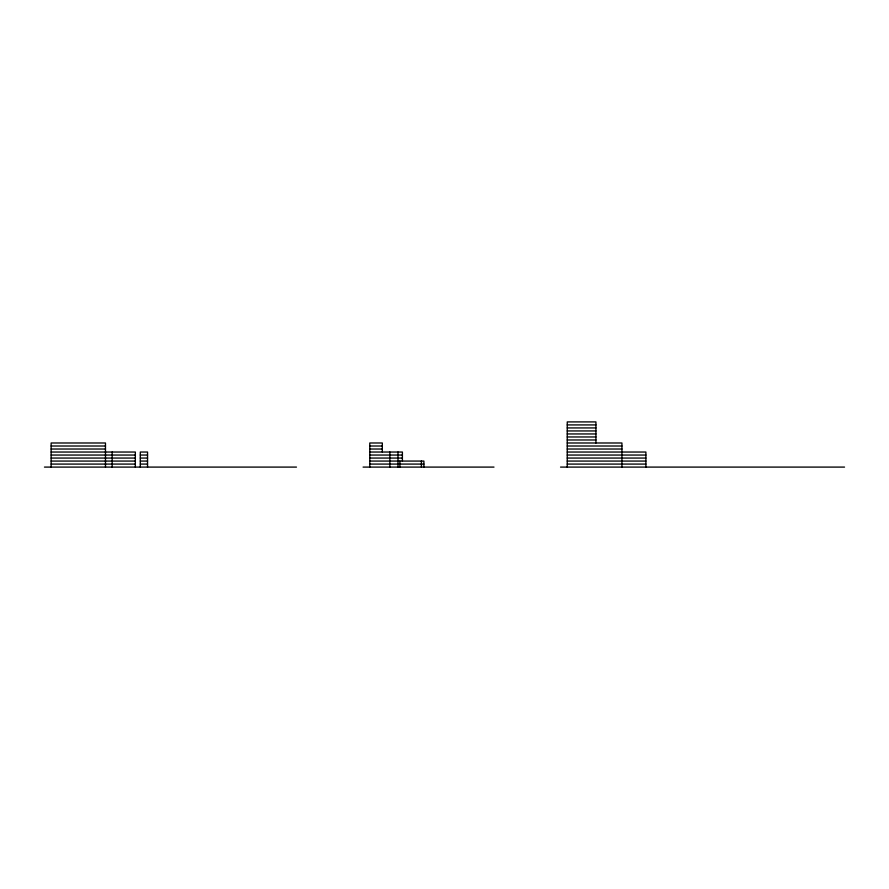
<?xml version="1.0" encoding="UTF-8"?>
<svg xmlns="http://www.w3.org/2000/svg" width="889" height="889" viewBox="0 0 889 889"><rect width="100%" height="100%" fill="white"/><g stroke="black" fill="none" stroke-linecap="round" stroke-linejoin="round"><path stroke-width="1.33" d="M567.249 424.92L595.93 424.92M567.249 427.931L595.93 427.931M567.249 430.943L595.93 430.943M567.249 433.954L595.93 433.954M567.249 436.966L595.93 436.966M567.249 439.977L595.93 439.977M567.249 442.989L621.933 442.989L621.933 467.092M51.14 446.011L105.48 446.011M369.78 446.011L382.326 446.011M567.249 446.011L621.933 446.011M51.14 449.023L105.48 449.023M369.78 449.023L382.326 449.023M567.249 449.023L621.933 449.023M51.14 452.034L135.35 452.034L135.35 467.092M369.78 452.034L402.406 452.034L402.406 461.069M567.249 452.034L621.933 452.034M622.433 452.034L645.892 452.034L645.892 467.092M51.14 455.046L135.35 455.046M140.306 455.046L147.552 455.046M369.78 455.046L397.994 455.046M398.328 455.046L402.406 455.046M567.249 455.046L621.933 455.046M622.433 455.046L645.892 455.046M51.14 458.057L135.35 458.057M140.306 458.057L147.552 458.057M369.78 458.057L397.994 458.057M398.328 458.057L402.406 458.057M567.249 458.057L621.933 458.057M622.433 458.057L645.892 458.057M51.14 461.069L135.35 461.069M140.306 461.069L147.552 461.069M369.78 461.069L423.897 461.069L423.897 467.092M567.249 461.069L621.933 461.069M622.433 461.069L645.892 461.069M51.14 464.08L135.35 464.08M140.306 464.08L147.552 464.08M369.78 464.08L423.897 464.08M567.249 464.08L621.933 464.08M622.433 464.08L645.892 464.08M44.45 467.092L296.47 467.092M363.079 467.092L493.995 467.092M560.548 467.092L844.55 467.092M595.93 442.989L595.93 421.908L567.249 421.908L567.249 467.092M421.408 461.069L421.408 467.092M399.894 461.069L399.894 467.092M397.994 452.034L397.994 467.092M389.86 452.034L389.86 467.092M382.326 452.034L382.326 442.989L369.78 442.989L369.78 467.092M147.552 467.092L147.552 452.034L140.306 452.034L140.306 467.092M112.17 452.034L112.17 467.092M105.48 467.092L105.48 442.989L51.14 442.989L51.14 467.092"/></g></svg>
